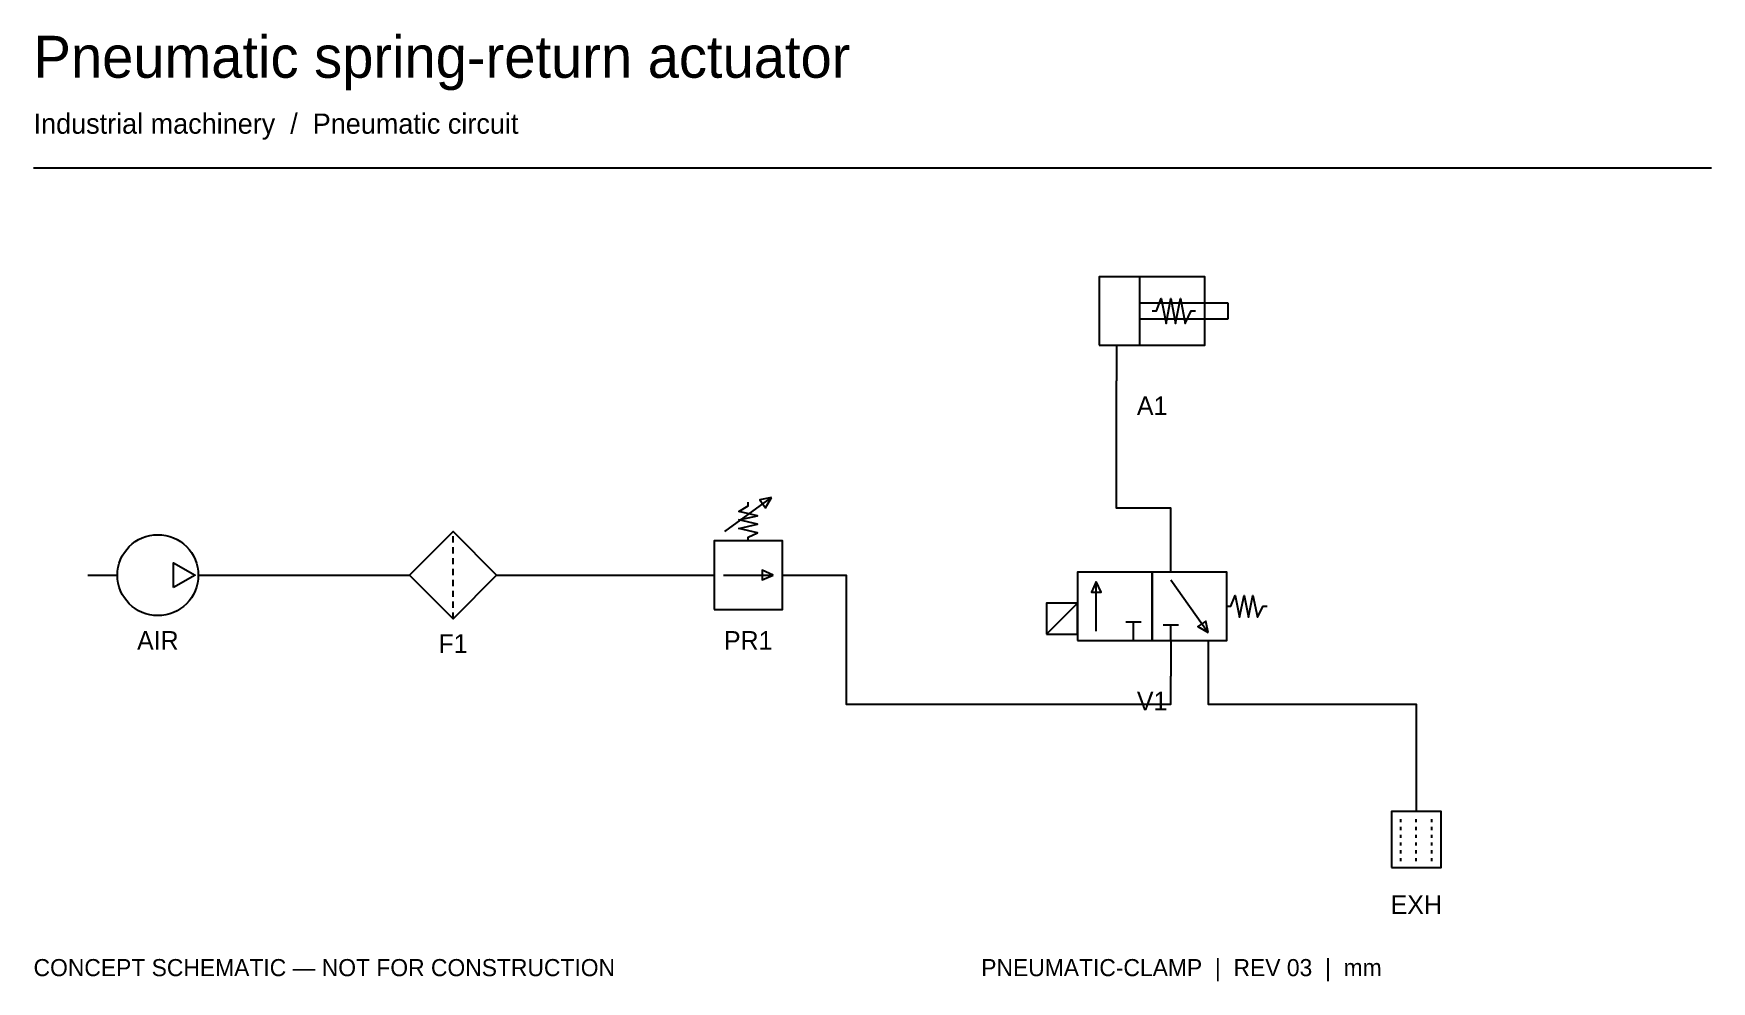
# Model space of a CAD drawing. Header units: millimetres. Extents: x 40 to 1120, y 39 to 648.
import ezdxf
from ezdxf.enums import TextEntityAlignment as Align

# ---------------------------------------------------------------- set-up
doc = ezdxf.new("R2010")
doc.units = ezdxf.units.MM
doc.linetypes.add('CC_DASH_2_3', pattern=[5, 2, -3])
doc.linetypes.add('CC_DASH_4_3', pattern=[7, 4, -3])
doc.layers.get('0').update_dxf_attribs({"linetype": 'CONTINUOUS', "true_color": 0x344755})
doc.layers.add('Annotations', color=7, linetype='CONTINUOUS', true_color=0x71808a)
doc.layers.add('Pneumatics', color=7, linetype='CONTINUOUS', true_color=0x355463)

# ---------------------------------------------------------------- blocks, each defined once
blk = doc.blocks.new('CC_PNEU_COMPRESSOR')
at = {"color": 0, "linetype": 'CONTINUOUS'}
for p, q in [((-45, 0), (-26, 0)), ((26, 0), (45, 0))]:
    blk.add_line(p, q, dxfattribs=at)
blk.add_lwpolyline([(10, -8), (10, 8), (24, 0)], close=True, dxfattribs=at)
blk.add_circle((0, 0), 26, dxfattribs=at)
blk = doc.blocks.new('CC_PNEU_FILTER')
at = {"color": 0, "linetype": 'CC_DASH_4_3'}
blk.add_line((0, -28), (0, 28), dxfattribs=at)
at = {"color": 0, "linetype": 'CONTINUOUS'}
for p, q in [((-45, 0), (-28, 0)), ((28, 0), (45, 0))]:
    blk.add_line(p, q, dxfattribs=at)
blk.add_lwpolyline([(-28, 0), (0, 28), (28, 0), (0, -28)], close=True, dxfattribs=at)
blk = doc.blocks.new('CC_PNEU_REGULATOR')
at = {"color": 0, "linetype": 'CONTINUOUS'}
for p, q in [((-15, 28), (15, 50)), ((-45, 0), (-22, 0)), ((-16, 0), (16, 0)), ((22, 0), (45, 0))]:
    blk.add_line(p, q, dxfattribs=at)
blk.add_lwpolyline([(0, 22), (0, 24.5), (6, 27.2), (-6, 30), (6, 32.8), (-6, 35.5), (6, 38.2), (-6, 41), (0, 44.5), (0, 47)], dxfattribs=at)
for points in [[(15, 50), (7.5, 48.4), (11.2, 43.3)], [(-22, -22), (22, -22), (22, 22), (-22, 22)], [(16, 0), (9, 3.1), (9, -3.1)]]:
    blk.add_lwpolyline(points, close=True, dxfattribs=at)
blk = doc.blocks.new('CC_PNEU_VALVE_32')
at = {"color": 0, "linetype": 'CONTINUOUS'}
for p, q in [((12, 22), (12, 45)), ((-36, -16), (-36, 16)), ((12, 17), (36, -17)), ((-68, -18), (-48, 2)), ((-17, -10), (-7, -10)), ((-12, -22), (-12, -10)), ((7, -12), (17, -12)), ((12, -22), (12, -12)), ((12, -22), (12, -45)), ((36, -22), (36, -45))]:
    blk.add_line(p, q, dxfattribs=at)
for points in [[(-48, -22), (0, -22), (0, 22), (-48, 22)], [(0, -22), (48, -22), (48, 22), (0, 22)], [(-36, 16), (-39.1, 9), (-32.9, 9)], [(-68, -18), (-48, -18), (-48, 2), (-68, 2)], [(36, -17), (34.5, -9.5), (29.4, -13.1)]]:
    blk.add_lwpolyline(points, close=True, dxfattribs=at)
blk.add_lwpolyline([(48, 0), (50.6, 0), (53.5, 7), (56.3, -7), (59.2, 7), (62, -7), (64.9, 7), (67.8, -7), (71.4, 0), (74, 0)], dxfattribs=at)
blk = doc.blocks.new('CC_PNEU_CYLINDER_SPRING')
at = {"color": 0, "linetype": 'CONTINUOUS'}
for p, q in [((-8, -22), (-8, 22)), ((49, 5), (-8, 5)), ((49, -5), (49, 5)), ((-8, -5), (49, -5)), ((-23, -22), (-23, -45))]:
    blk.add_line(p, q, dxfattribs=at)
blk.add_lwpolyline([(-34, -22), (34, -22), (34, 22), (-34, 22)], close=True, dxfattribs=at)
blk.add_lwpolyline([(0, 0), (2.8, 0), (5.88, 8), (8.96, -8), (12.04, 8), (15.12, -8), (18.2, 8), (21.28, -8), (25.2, 0), (28, 0)], dxfattribs=at)
blk = doc.blocks.new('CC_PNEU_SILENCER')
at = {"color": 0, "linetype": 'CONTINUOUS'}
blk.add_line((0, 45), (0, 18), dxfattribs=at)
at = {"color": 0, "linetype": 'CC_DASH_2_3'}
for p, q in [((-10, -14), (-10, 14)), ((0, -14), (0, 14)), ((10, -14), (10, 14))]:
    blk.add_line(p, q, dxfattribs=at)
at = {"color": 0, "linetype": 'CONTINUOUS'}
blk.add_lwpolyline([(-16, -18), (16, -18), (16, 18), (-16, 18)], close=True, dxfattribs=at)

msp = doc.modelspace()

# ---------------------------------------------------------------- linework, layer by layer
at = {"layer": 'Annotations'}
msp.add_line((40, 562), (1120, 562), dxfattribs=at)
at = {"layer": 'Pneumatics', "color": 7, "true_color": 0x528c80}
for points in [[(772, 325), (772, 343), (737, 343), (737, 425)], [(165, 300), (265, 300)], [(355, 300), (455, 300)], [(545, 300), (563, 300), (563, 217), (772, 217), (772, 235)], [(796, 235), (796, 217), (930, 217), (930, 175)]]:
    msp.add_lwpolyline(points, dxfattribs=at)

# ---------------------------------------------------------------- block references
at = {"layer": 'Pneumatics'}
ref = msp.add_blockref('CC_PNEU_CYLINDER_SPRING', (760, 470), dxfattribs=at)
ref.add_attrib('TAG', 'A1', dxfattribs={"height": 12}).set_placement((760, 403), align=Align.CENTER)
ref = msp.add_blockref('CC_PNEU_REGULATOR', (500, 300), dxfattribs=at)
ref.add_attrib('TAG', 'PR1', dxfattribs={"height": 12}).set_placement((500, 252), align=Align.CENTER)
ref = msp.add_blockref('CC_PNEU_COMPRESSOR', (120, 300), dxfattribs=at)
ref.add_attrib('TAG', 'AIR', dxfattribs={"height": 12}).set_placement((120, 252), align=Align.CENTER)
ref = msp.add_blockref('CC_PNEU_FILTER', (310, 300), dxfattribs=at)
ref.add_attrib('TAG', 'F1', dxfattribs={"height": 12}).set_placement((310, 250), align=Align.CENTER)
ref = msp.add_blockref('CC_PNEU_VALVE_32', (760, 280), dxfattribs=at)
ref.add_attrib('TAG', 'V1', dxfattribs={"height": 12}).set_placement((760, 213), align=Align.CENTER)
ref = msp.add_blockref('CC_PNEU_SILENCER', (930, 130), dxfattribs=at)
ref.add_attrib('TAG', 'EXH', dxfattribs={"height": 12}).set_placement((930, 82), align=Align.CENTER)

# ---------------------------------------------------------------- texts
at = {"layer": 'Annotations'}
for s, height, p in [('Pneumatic spring-return actuator', 27, (40, 620)), ('Industrial machinery  /  Pneumatic circuit', 13, (40, 584)), ('CONCEPT SCHEMATIC — NOT FOR CONSTRUCTION', 11, (40, 42)), ('PNEUMATIC-CLAMP  |  REV 03  |  mm', 11, (650, 42))]:
    msp.add_text(s, height=height, dxfattribs=at).set_placement(p)

doc.saveas('drawing.dxf')
